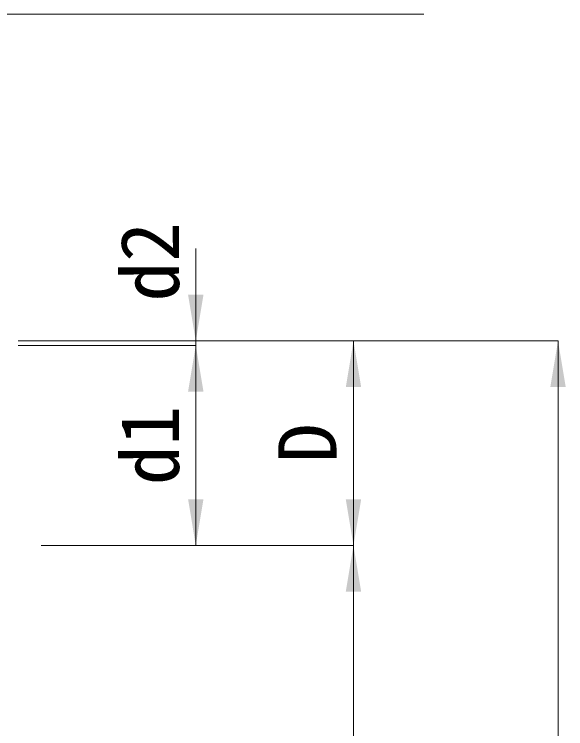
# Model space of a CAD drawing. Units: millimetres, scale not verified. Extents: x 50430 to 75195, y 75514 to 92741.
# Drawn here: x 66450 to 66808.8, y 79272.3 to 79736.9 of the extents above; entities that cross this region are included whole.
import ezdxf
from ezdxf.enums import TextEntityAlignment as Align

# ---------------------------------------------------------------- set-up
doc = ezdxf.new("R2010")
doc.units = ezdxf.units.MM
doc.header["$LTSCALE"] = 25
doc.layers.add('寸法線', color=7, linetype='Continuous', lineweight=9)
doc.styles.add('ＭＳ ゴシック', font='')
doc.styles.get('ＭＳ ゴシック').set_extended_font_data('MS Gothic')

# ---------------------------------------------------------------- blocks, each defined once
blk = doc.blocks.new('filled_arrow')
at = {"color": 0, "linetype": 'Continuous', "lineweight": -2}
blk.add_solid([(7.5, 1.25), (0, 0), (7.5, -1.25)], dxfattribs=at)

msp = doc.modelspace()

# ---------------------------------------------------------------- linework, layer by layer
at = {"layer": '寸法線'}
for p, q in [((66568.09, 79584.48), (66568.09, 79461.59)), ((66452.52, 79524.48), (66568.09, 79524.48)), ((66452.52, 79524.48), (66670.69, 79524.48)), ((66452.52, 79524.48), (66803.76, 79524.48)), ((66452.52, 79521.59), (66568.09, 79521.59)), ((66452.52, 79521.59), (66568.09, 79521.59)), ((66568.09, 79521.59), (66568.09, 79391.47)), ((66670.69, 79524.48), (66670.69, 79391.47)), ((66803.76, 79524.48), (66803.76, 77941.47)), ((66467.52, 79391.47), (66568.09, 79391.47)), ((66467.52, 79391.47), (66670.69, 79391.47)), ((66467.52, 79391.47), (66670.69, 79391.47)), ((66670.69, 79391.47), (66670.69, 77941.47))]:
    msp.add_line(p, q, dxfattribs=at)
msp.add_lwpolyline([(66194.92, 79593.92), (66216.8, 79607.97), (66417.4, 79736.87), (66716.36, 79736.87)], dxfattribs=at)

# ---------------------------------------------------------------- block references
at = {"layer": '寸法線', "xscale": 4, "yscale": 4}
for p, rotation in [((66568.09, 79524.48), 90), ((66568.09, 79521.59), 270), ((66568.09, 79521.59), 270), ((66670.69, 79524.48), 270), ((66803.76, 79524.48), 270), ((66568.09, 79391.47), 90), ((66670.69, 79391.47), 90), ((66670.69, 79391.47), 270)]:
    msp.add_blockref('filled_arrow', p, dxfattribs=dict(at, rotation=rotation))

# ---------------------------------------------------------------- texts
at = {"layer": '寸法線', "style": 'ＭＳ ゴシック'}
for s, p in [('d2', (66538.09, 79575.95)), ('d1', (66538.09, 79456.53)), ('D', (66640.69, 79457.98))]:
    msp.add_text(s, height=37.98, rotation=90, dxfattribs=at).set_placement(p, align=Align.MIDDLE_CENTER)

doc.saveas('drawing.dxf')
